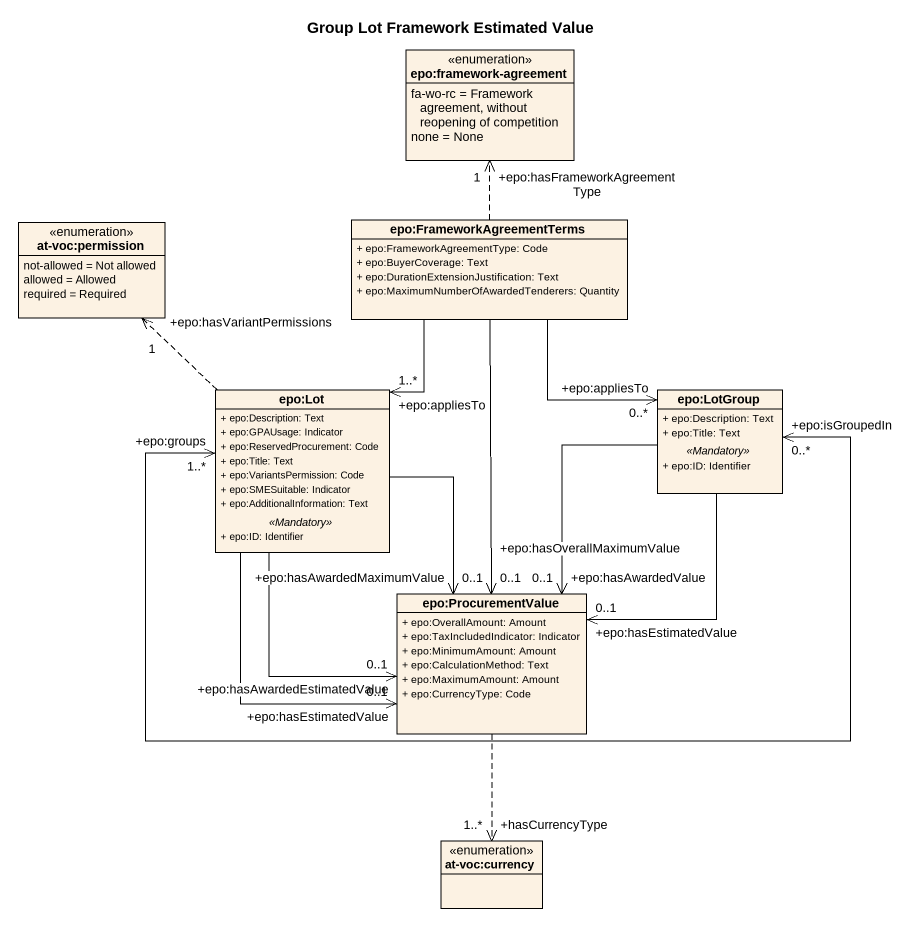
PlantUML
@startuml
title Group Lot Framework Estimated Value
hide circle
hide empty members
skinparam classAttributeIconSize 0
enum "epo:framework-agreement" as epo_framework_agreement {
  fa-wo-rc = Framework agreement, without reopening of competition
  none = None
}
enum "at-voc:permission" as at_voc_permission {
  not-allowed = Not allowed
  allowed = Allowed
  required = Required
}
class "epo:FrameworkAgreementTerms" as epo_FrameworkAgreementTerms {
  + epo:FrameworkAgreementType: Code
  + epo:BuyerCoverage: Text
  + epo:DurationExtensionJustification: Text
  + epo:MaximumNumberOfAwardedTenderers: Quantity
}
class "epo:Lot" as epo_Lot {
  + epo:Description: Text
  + epo:GPAUsage: Indicator
  + epo:ReservedProcurement: Code
  + epo:Title: Text
  + epo:VariantsPermission: Code
  + epo:SMESuitable: Indicator
  + epo:AdditionalInformation: Text
  .. <<Mandatory>> ..
  + epo:ID: Identifier
}
class "epo:LotGroup" as epo_LotGroup {
  + epo:Description: Text
  + epo:Title: Text
  .. <<Mandatory>> ..
  + epo:ID: Identifier
}
class "epo:ProcurementValue" as epo_ProcurementValue {
  + epo:OverallAmount: Amount
  + epo:TaxIncludedIndicator: Indicator
  + epo:MinimumAmount: Amount
  + epo:CalculationMethod: Text
  + epo:MaximumAmount: Amount
  + epo:CurrencyType: Code
}
enum "at-voc:currency" as at_voc_currency
epo_FrameworkAgreementTerms .up.> "+epo:hasFrameworkAgreementType\n1" epo_framework_agreement
epo_FrameworkAgreementTerms --> "+epo:appliesTo\n1..*" epo_Lot
epo_FrameworkAgreementTerms --> "+epo:appliesTo\n0..*" epo_LotGroup
epo_FrameworkAgreementTerms --> "+epo:hasOverallMaximumValue\n0..1" epo_ProcurementValue
epo_Lot .up.> "+epo:hasVariantPermissions\n1" at_voc_permission
epo_Lot "+epo:groups\n1..*" <-right-> "+epo:isGroupedIn\n0..*" epo_LotGroup
epo_Lot --> "+epo:hasAwardedEstimatedValue\n0..1" epo_ProcurementValue
epo_Lot --> "+epo:hasEstimatedValue\n0..1" epo_ProcurementValue
epo_Lot --> "+epo:hasAwardedMaximumValue\n0..1" epo_ProcurementValue
epo_LotGroup --> "+epo:hasAwardedValue\n0..1" epo_ProcurementValue
epo_LotGroup --> "+epo:hasEstimatedValue\n0..1" epo_ProcurementValue
epo_ProcurementValue ..> "+hasCurrencyType\n1..*" at_voc_currency
@enduml
